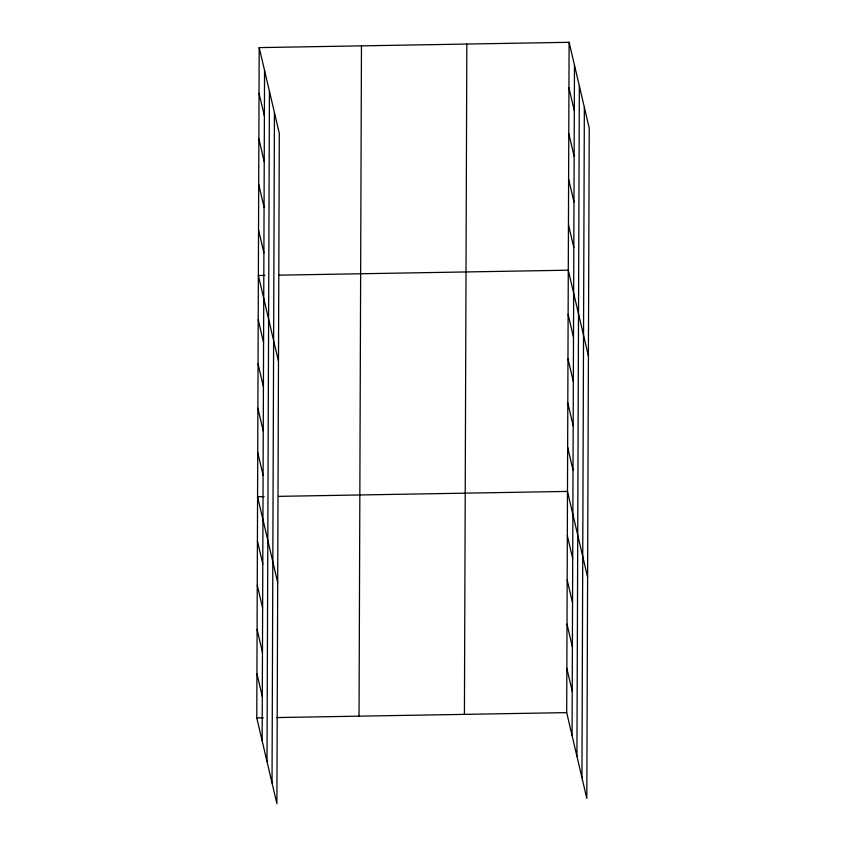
<?xml version="1.0" encoding="UTF-8"?>
<svg xmlns="http://www.w3.org/2000/svg" width="846" height="846" viewBox="0 0 846 846"><rect width="100%" height="100%" fill="white"/><g stroke="black" fill="none" stroke-linecap="round" stroke-linejoin="round"><path stroke-width="1.27" d="M259.193 47.609L279.307 133.382L276.896 803.7L256.772 717.916L259.193 47.609L569.104 42.3L589.228 128.084L586.807 798.391L566.693 712.618L569.104 42.3M262.144 740.81L264.555 70.504M267.008 761.569L269.43 91.252M272.031 782.952L274.442 112.634M359.042 716.171L361.464 45.853M464.422 714.362L466.833 44.055M572.065 735.502L574.476 65.195M576.93 756.261L579.341 85.943M581.942 777.643L584.353 107.326M264.925 275.405L258.368 275.51L278.493 361.295M279.349 275.151L568.279 270.202L588.404 355.986M264.132 496.602L257.575 496.718L277.689 582.492M278.546 496.359L567.486 491.41L587.61 577.194M256.772 717.916L263.328 717.81M276.441 717.577L566.693 712.618M568.946 87.878L574.307 110.773M568.776 133.467L574.148 156.351M568.618 179.045L573.979 201.94M568.449 224.624L573.821 247.518M568.121 314.448L573.493 337.343M567.962 358.683L573.334 381.578M567.803 402.929L573.176 425.824M567.645 447.164L573.017 470.059M567.328 535.655L572.7 558.54M567.169 579.891L572.541 602.786M567.01 624.137L572.382 647.021M566.852 668.372L572.224 691.267M259.024 93.187L264.396 116.082M258.865 138.765L264.227 161.66M258.696 184.354L264.068 207.238M258.538 229.932L263.899 252.827M258.21 319.756L263.582 342.641M258.051 363.992L263.423 386.886M257.893 408.237L263.265 431.122M257.734 452.473L263.095 475.367M257.417 540.954L262.778 563.848M257.258 585.199L262.62 608.094M257.089 629.435L262.461 652.329M256.93 673.68L262.302 696.575"/></g></svg>
